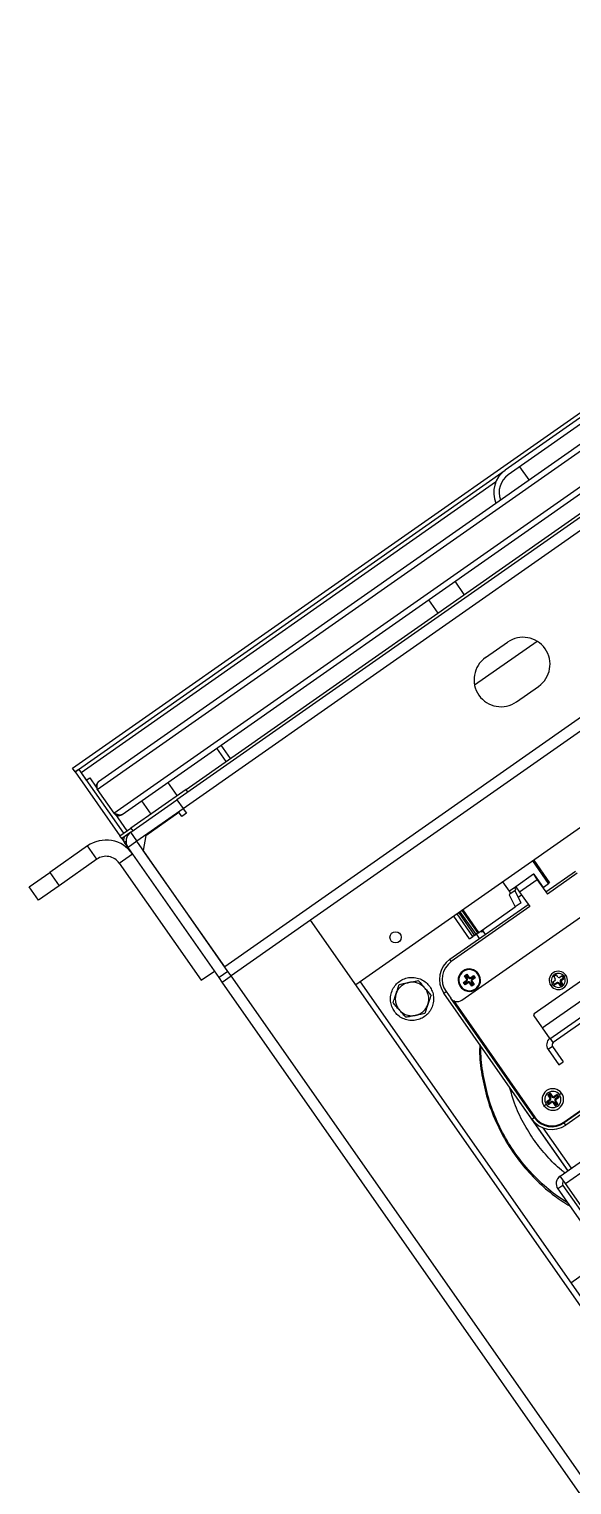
# Model space of a CAD drawing. Header units: millimetres. Extents: x 152904052 to 153933663, y 538271515 to 539240469.
# Drawn here: x 153352960 to 153353162, y 538946880 to 538947419 of the extents above; entities that cross this region are included whole.
import ezdxf

# ---------------------------------------------------------------- set-up
doc = ezdxf.new("R2010")
doc.units = ezdxf.units.MM
doc.layers.add('POWR', color=5, linetype='Continuous')

msp = doc.modelspace()

# ---------------------------------------------------------------- linework, layer by layer
at = {"layer": 'POWR', "color": 7}
for p, q in [((153354776.25, 538948366.83), (153353015.07, 538947133.64)), ((153354778.6, 538948363.48), (153353017.42, 538947130.29)), ((153354828.38, 538948328.99), (153353032.8, 538947071.71)), ((153352976.35, 538947145.35), (153353877.42, 538947776.29)), ((153352985.52, 538947137.49), (153353881.67, 538947764.98)), ((153352986.04, 538947140.42), (153353878.75, 538947765.5)), ((153352991.72, 538947128.64), (153353887.87, 538947756.14)), ((153352994.7, 538947128.17), (153353887.29, 538947753.17)), ((153353018.48, 538947137.5), (153353868.35, 538947732.58)), ((153353910.42, 538947681.22), (153353064.64, 538947089)), ((153353202.7, 538947301.89), (153353136.84, 538947255.78)), ((153353203.85, 538947300.25), (153353137.99, 538947254.14)), ((153353390.88, 538947281.67), (153353081.45, 538947065)), ((153353145.69, 538947252.21), (153353142.25, 538947257.12)), ((153352977.27, 538947144.04), (153353136.84, 538947255.78)), ((153353133.31, 538947251.35), (153352979.5, 538947143.65)), ((153353121.69, 538947209.77), (153353118.25, 538947214.68)), ((153353108.42, 538947207.8), (153353111.86, 538947202.88)), ((153353148.76, 538947192.37), (153353125.5, 538947176.08)), ((153353129.55, 538947186.34), (153353137.74, 538947192.07)), ((153353141.02, 538947169.95), (153353149.21, 538947175.69)), ((153353029.78, 538947152.73), (153353033.22, 538947147.82)), ((153353031.42, 538947153.88), (153353034.86, 538947148.97)), ((153352977.27, 538947144.04), (153352976.35, 538947145.35)), ((153352978.64, 538947144.88), (153352977.33, 538947143.96)), ((153352977.33, 538947143.96), (153352993.9, 538947120.29)), ((153352978.64, 538947144.88), (153352978.58, 538947144.96)), ((153352978.64, 538947144.88), (153352995.21, 538947121.21)), ((153352979.5, 538947143.65), (153352981.45, 538947140.87)), ((153352981.45, 538947140.87), (153352982.76, 538947141.78)), ((153352982.76, 538947141.78), (153352985.17, 538947138.34)), ((153353015.2, 538947135.2), (153353011.76, 538947140.12)), ((153352985.52, 538947137.49), (153352991.72, 538947128.64)), ((153352997.95, 538947121.66), (153353015.07, 538947133.64)), ((153353018.48, 538947137.5), (153352998, 538947123.16)), ((153353001.93, 538947133.23), (153353005.37, 538947128.32)), ((153353015.07, 538947133.64), (153353017.37, 538947130.37)), ((153353019.17, 538947136.51), (153353018.48, 538947137.5)), ((153352992.05, 538947128.52), (153352996.53, 538947122.12)), ((153352994.64, 538947128.13), (153352994.7, 538947128.17)), ((153353000.25, 538947118.38), (153353017.37, 538947130.37)), ((153353003.55, 538947120.45), (153353015.84, 538947129.06)), ((153353016.93, 538947127.5), (153353015.84, 538947129.06)), ((153353018.57, 538947128.65), (153353016.93, 538947127.5)), ((153353017.42, 538947130.29), (153353017.37, 538947130.37)), ((153353017.42, 538947130.29), (153353018.57, 538947128.65)), ((153352993.9, 538947120.29), (153352998, 538947123.16)), ((153352997.95, 538947121.66), (153352994.59, 538947119.31)), ((153353000.25, 538947118.38), (153352997.95, 538947121.66)), ((153352998, 538947123.16), (153352998.69, 538947122.17)), ((153352981.89, 538947116.52), (153352967.9, 538947106.72)), ((153352985.34, 538947111.6), (153352981.89, 538947116.52)), ((153352994.59, 538947119.31), (153352993.9, 538947120.29)), ((153352994.59, 538947119.31), (153352995.68, 538947117.75)), ((153352996.21, 538947118.12), (153352995.68, 538947117.75)), ((153352996.94, 538947115.95), (153352995.68, 538947117.75)), ((153352996.61, 538947120.08), (153352996.31, 538947120.51)), ((153353000.22, 538947118.24), (153352996.94, 538947115.95)), ((153353034, 538947069.99), (153353000.22, 538947118.24)), ((153353003.55, 538947120.45), (153353002.57, 538947114.88)), ((153352985.34, 538947111.6), (153352971.34, 538947101.8)), ((153352993.69, 538947110.13), (153352998.61, 538947113.57)), ((153353030.73, 538947067.7), (153352996.94, 538947115.95)), ((153353032.8, 538947071.71), (153353002.57, 538947114.88)), ((153353152.93, 538947102.6), (153353147.08, 538947110.96)), ((153353147.49, 538947111.24), (153353153.34, 538947102.89)), ((153352960.23, 538947101.35), (153352967.9, 538947106.72)), ((153352967.9, 538947106.72), (153352971.34, 538947101.8)), ((153352993.69, 538947110.13), (153353024.09, 538947066.71)), ((153353147.34, 538947106.01), (153353140.79, 538947101.43)), ((153353147.44, 538947106.08), (153353147.34, 538947106.01)), ((153353147.34, 538947106.01), (153353148.77, 538947103.97)), ((153353147.44, 538947106.08), (153353150.88, 538947101.17)), ((153353147.61, 538947105.84), (153353147.51, 538947105.77)), ((153353147.67, 538947105.75), (153353147.61, 538947105.63)), ((153353151.93, 538947099.46), (153353162.99, 538947107.2)), ((153353163.56, 538947106.38), (153353152.5, 538947098.64)), ((153352963.68, 538947096.44), (153352960.23, 538947101.35)), ((153352971.34, 538947101.8), (153352963.68, 538947096.44)), ((153353138.43, 538947099.77), (153353136.02, 538947103.21)), ((153353140.79, 538947101.43), (153353138.43, 538947099.77)), ((153353140.79, 538947101.43), (153353142.22, 538947099.38)), ((153353148.77, 538947103.97), (153353142.22, 538947099.38)), ((153353148.77, 538947103.97), (153353152.5, 538947098.64)), ((153353150.88, 538947101.17), (153353150.78, 538947101.1)), ((153353150.88, 538947101.17), (153353152.93, 538947102.6)), ((153353153.34, 538947102.89), (153353152.93, 538947102.6)), ((153353116.3, 538947074.51), (153353145.38, 538947094.87)), ((153353120.8, 538947059.35), (153353175.69, 538947097.78)), ((153353138.61, 538947098.68), (153353138.27, 538947098.44)), ((153353138.27, 538947098.44), (153353140.56, 538947093.94)), ((153353140.52, 538947100.02), (153353138.61, 538947098.68)), ((153353142.73, 538947095.46), (153353140.44, 538947099.96)), ((153353142.73, 538947095.46), (153353140.56, 538947093.94)), ((153353141.68, 538947097.53), (153353142.91, 538947098.39)), ((153353142.22, 538947099.38), (153353145.95, 538947094.05)), ((153353145.95, 538947094.05), (153353116.87, 538947073.69)), ((153353123.65, 538947082.1), (153353117.8, 538947090.46)), ((153353124.85, 538947082.94), (153353119, 538947091.3)), ((153353119.62, 538947091.73), (153353125.47, 538947083.38)), ((153353119.63, 538947091.74), (153353125.48, 538947083.38)), ((153353126.05, 538947083.78), (153353120.2, 538947092.14)), ((153353120.82, 538947092.57), (153353126.67, 538947084.22)), ((153353120.83, 538947092.58), (153353126.68, 538947084.22)), ((153353127.06, 538947084.49), (153353121.21, 538947092.84)), ((153353127.06, 538947084.49), (153353140.56, 538947093.94)), ((153353064.64, 538947089), (153353035.23, 538947068.41)), ((153353534.97, 538946417.3), (153353064.64, 538947089)), ((153353126.67, 538947084.22), (153353126.05, 538947083.78)), ((153353127.35, 538947082.25), (153353126.21, 538947083.89)), ((153353126.68, 538947084.22), (153353126.67, 538947084.22)), ((153353126.68, 538947084.22), (153353127.06, 538947084.49)), ((153353128.01, 538947085.16), (153353128.2, 538947085.15)), ((153353128.26, 538947085.33), (153353129.4, 538947083.69)), ((153353128.3, 538947084.74), (153353128.52, 538947084.94)), ((153353128.32, 538947085.37), (153353129.47, 538947083.74)), ((153353123.65, 538947082.1), (153353124.85, 538947082.94)), ((153353125.47, 538947083.38), (153353124.85, 538947082.94)), ((153353125.48, 538947083.38), (153353125.47, 538947083.38)), ((153353125.48, 538947083.38), (153353126.05, 538947083.78)), ((153353116.87, 538947073.69), (153353116.3, 538947074.51)), ((153353024.09, 538947066.71), (153353029.01, 538947070.16)), ((153353034, 538947069.99), (153353030.73, 538947067.7)), ((153353031.88, 538947066.06), (153353030.73, 538947067.7)), ((153353031.88, 538947066.06), (153353035.23, 538947068.41)), ((153353035.15, 538947068.35), (153353034, 538947069.99)), ((153353505.57, 538946396.71), (153353035.23, 538947068.41)), ((153353121.78, 538947068.34), (153353122.68, 538947068.97)), ((153353122.49, 538947067.31), (153353121.78, 538947068.34)), ((153353122.2, 538947068.26), (153353121.78, 538947068.34)), ((153353122.2, 538947068.26), (153353122.6, 538947068.54)), ((153353122.75, 538947067.49), (153353122.2, 538947068.26)), ((153353122.6, 538947068.54), (153353122.68, 538947068.97)), ((153353122.6, 538947068.54), (153353123.14, 538947067.77)), ((153353122.68, 538947068.97), (153353123.4, 538947067.94)), ((153353123.14, 538947067.77), (153353123.4, 538947067.94)), ((153353124.09, 538947067.82), (153353125.12, 538947068.54)), ((153353124.27, 538947067.57), (153353124.09, 538947067.82)), ((153353124.27, 538947067.57), (153353125.04, 538947068.11)), ((153353125.32, 538947067.71), (153353124.55, 538947067.17)), ((153353125.04, 538947068.11), (153353125.12, 538947068.54)), ((153353125.04, 538947068.11), (153353125.32, 538947067.71)), ((153353125.12, 538947068.54), (153353125.75, 538947067.64)), ((153353125.32, 538947067.71), (153353125.75, 538947067.64)), ((153353126.74, 538947069.01), (153353126.95, 538947069.15)), ((153353171.31, 538947070.91), (153353147.55, 538947054.28)), ((153353155.85, 538947068.76), (153353154.87, 538947068.07)), ((153353154.87, 538947068.07), (153353155.44, 538947067.25)), ((153353156.42, 538947067.94), (153353155.85, 538947068.76)), ((153353157.94, 538947068.39), (153353157.12, 538947067.81)), ((153353158.63, 538947067.4), (153353157.94, 538947068.39)), ((153353159.35, 538947068.64), (153353158.69, 538947068.18)), ((153353502.21, 538946394.36), (153353031.88, 538947066.06)), ((153353083.09, 538947066.15), (153353203.54, 538946894.13)), ((153353114.09, 538947061.98), (153353114.9, 538947062.55)), ((153353114.9, 538947062.55), (153353116.63, 538947060.09)), ((153353120.35, 538947064.53), (153353120.15, 538947064.39)), ((153353121.35, 538947065.9), (153353122.37, 538947066.62)), ((153353121.98, 538947065), (153353121.35, 538947065.9)), ((153353121.78, 538947065.83), (153353121.35, 538947065.9)), ((153353121.78, 538947065.83), (153353122.55, 538947066.37)), ((153353123, 538947065.72), (153353121.98, 538947065)), ((153353122.05, 538947065.43), (153353121.98, 538947065)), ((153353122.83, 538947065.97), (153353122.05, 538947065.43)), ((153353122.55, 538947066.37), (153353122.37, 538947066.62)), ((153353122.75, 538947067.49), (153353122.49, 538947067.31)), ((153353122.83, 538947065.97), (153353123, 538947065.72)), ((153353123.95, 538947065.77), (153353123.7, 538947065.59)), ((153353124.42, 538947064.57), (153353123.7, 538947065.59)), ((153353124.49, 538947065), (153353123.95, 538947065.77)), ((153353124.35, 538947066.05), (153353124.6, 538947066.22)), ((153353124.35, 538947066.05), (153353124.89, 538947065.28)), ((153353125.32, 538947065.2), (153353124.42, 538947064.57)), ((153353124.49, 538947065), (153353124.42, 538947064.57)), ((153353124.89, 538947065.28), (153353124.49, 538947065)), ((153353124.55, 538947067.17), (153353124.72, 538947066.92)), ((153353124.6, 538947066.22), (153353125.32, 538947065.2)), ((153353125.75, 538947067.64), (153353124.72, 538947066.92)), ((153353124.89, 538947065.28), (153353125.32, 538947065.2)), ((153353150.58, 538947049.08), (153353175.16, 538947066.28)), ((153353153.78, 538947064.74), (153353154.43, 538947065.2)), ((153353155.32, 538947066.55), (153353154.5, 538947065.98)), ((153353154.5, 538947065.98), (153353155.19, 538947065)), ((153353155.19, 538947065), (153353156.01, 538947065.57)), ((153353155.26, 538947065.42), (153353155.19, 538947065)), ((153353155.26, 538947065.42), (153353155.83, 538947065.82)), ((153353155.83, 538947065.82), (153353156.01, 538947065.57)), ((153353156.95, 538947065.62), (153353156.7, 538947065.45)), ((153353156.7, 538947065.45), (153353157.28, 538947064.63)), ((153353156.95, 538947065.62), (153353157.35, 538947065.06)), ((153353157.28, 538947064.63), (153353158.26, 538947065.32)), ((153353157.35, 538947065.06), (153353157.28, 538947064.63)), ((153353157.35, 538947065.06), (153353157.83, 538947065.39)), ((153353157.43, 538947065.96), (153353157.68, 538947066.14)), ((153353157.83, 538947065.39), (153353157.43, 538947065.96)), ((153353157.63, 538947067.08), (153353158.2, 538947067.48)), ((153353157.63, 538947067.08), (153353157.81, 538947066.83)), ((153353158.26, 538947065.32), (153353157.68, 538947066.14)), ((153353157.81, 538947066.83), (153353158.63, 538947067.4)), ((153353157.83, 538947065.39), (153353158.26, 538947065.32)), ((153353158.2, 538947067.48), (153353158.63, 538947067.4)), ((153353146.78, 538947015.28), (153353114.09, 538947061.98)), ((153353147.6, 538947015.86), (153353116.63, 538947060.09)), ((153353117.62, 538947059.19), (153353147.84, 538947016.03)), ((153353153.45, 538947044.98), (153353178.03, 538947062.19)), ((153353178.9, 538947060.6), (153353154.65, 538947043.62)), ((153353147.43, 538947053.58), (153353150.3, 538947049.49)), ((153353150.58, 538947049.08), (153353153.45, 538947044.98)), ((153353158.57, 538947014.14), (153353205.26, 538947046.83)), ((153353205.43, 538947046.59), (153353158.74, 538947013.89)), ((153353154.4, 538947042.23), (153353152.76, 538947041.08)), ((153353152.76, 538947041.08), (153353156.78, 538947035.35)), ((153353154.65, 538947043.62), (153353153.62, 538947045.1)), ((153353154.4, 538947042.23), (153353158.42, 538947036.5)), ((153353206.01, 538947045.77), (153353159.31, 538947013.07)), ((153353156.78, 538947035.35), (153353158.42, 538947036.5)), ((153353138.61, 538947026.78), (153353160.06, 538946996.14)), ((153353153.64, 538947024.85), (153353152.65, 538947024.16)), ((153353153.55, 538947024.36), (153353153.64, 538947024.85)), ((153353154.38, 538947023.78), (153353153.64, 538947024.85)), ((153353157.8, 538947024.83), (153353156.98, 538947024.26)), ((153353159.21, 538946991.34), (153353211.58, 538947028)), ((153353151.24, 538947020.24), (153353152.06, 538947020.81)), ((153353153.27, 538947022.4), (153353152.21, 538947021.65)), ((153353152.21, 538947021.65), (153353152.9, 538947020.67)), ((153353152.7, 538947021.56), (153353152.21, 538947021.65)), ((153353152.65, 538947024.16), (153353153.4, 538947023.09)), ((153353153.14, 538947024.07), (153353152.65, 538947024.16)), ((153353153.48, 538947022.11), (153353152.7, 538947021.56)), ((153353152.7, 538947021.56), (153353152.98, 538947021.16)), ((153353152.9, 538947020.67), (153353153.96, 538947021.41)), ((153353152.98, 538947021.16), (153353152.9, 538947020.67)), ((153353152.98, 538947021.16), (153353153.76, 538947021.7)), ((153353153.55, 538947024.36), (153353153.14, 538947024.07)), ((153353153.14, 538947024.07), (153353153.69, 538947023.29)), ((153353153.48, 538947022.11), (153353153.27, 538947022.4)), ((153353153.69, 538947023.29), (153353153.4, 538947023.09)), ((153353154.09, 538947023.58), (153353153.55, 538947024.36)), ((153353153.76, 538947021.7), (153353153.96, 538947021.41)), ((153353154.09, 538947023.58), (153353154.38, 538947023.78)), ((153353154.95, 538947021.49), (153353154.66, 538947021.29)), ((153353154.66, 538947021.29), (153353155.41, 538947020.22)), ((153353154.95, 538947021.49), (153353155.49, 538947020.71)), ((153353156.14, 538947024.4), (153353155.08, 538947023.66)), ((153353155.28, 538947023.37), (153353155.08, 538947023.66)), ((153353156.06, 538947023.91), (153353155.28, 538947023.37)), ((153353155.35, 538947021.78), (153353155.64, 538947021.98)), ((153353155.9, 538947021), (153353155.35, 538947021.78)), ((153353155.41, 538947020.22), (153353156.39, 538947020.91)), ((153353155.49, 538947020.71), (153353155.41, 538947020.22)), ((153353155.49, 538947020.71), (153353155.9, 538947021)), ((153353155.56, 538947022.96), (153353156.34, 538947023.51)), ((153353155.56, 538947022.96), (153353155.77, 538947022.67)), ((153353156.39, 538947020.91), (153353155.64, 538947021.98)), ((153353155.77, 538947022.67), (153353156.83, 538947023.42)), ((153353155.9, 538947021), (153353156.39, 538947020.91)), ((153353156.06, 538947023.91), (153353156.14, 538947024.4)), ((153353156.34, 538947023.51), (153353156.06, 538947023.91)), ((153353156.83, 538947023.42), (153353156.14, 538947024.4)), ((153353156.34, 538947023.51), (153353156.83, 538947023.42)), ((153353146.78, 538947015.28), (153353147.6, 538947015.86)), ((153353160.14, 538946996.2), (153353146.78, 538947015.28)), ((153353147.84, 538947016.03), (153353147.6, 538947015.86)), ((153353158.57, 538947014.14), (153353158.74, 538947013.89)), ((153353159.31, 538947013.07), (153353158.74, 538947013.89)), ((153353150.86, 538947012.07), (153353161.37, 538946997.06)), ((153353157.24, 538946994.16), (153353178.74, 538947009.22)), ((153353159.21, 538946991.34), (153353157.24, 538946994.16)), ((153353158.27, 538946990.68), (153353156.39, 538946989.36)), ((153353156.39, 538946989.36), (153353174.31, 538946963.76)), ((153353158.27, 538946990.68), (153353176.2, 538946965.08)), ((153353170.17, 538946975.69), (153353159.21, 538946991.34)), ((153353161.21, 538946954.58), (153353168.03, 538946959.36))]:
    msp.add_line(p, q, dxfattribs=at)
msp.add_circle((153353096.19, 538947082.65), 2.1, dxfattribs=at)
for centre, radius, start, end in [((153353142.58, 538947247.58), 10, 125, 203.463), ((153353142.58, 538947247.58), 8, 125, 200.5225), ((153353143.48, 538947183.88), 10, 305, 125), ((153353135.29, 538947178.15), 10, 125, 305), ((153352987.24, 538947138.7), 2.1, 125, 215), ((153353000.3, 538947118.3), 4.1, 125, 215), ((153352988.78, 538947106.69), 12, 35, 125), ((153352997.4, 538947118.95), 2.1, 150.2088, 215), ((153353000.3, 538947118.3), 0.1, 125, 215), ((153352988.78, 538947106.69), 6, 35, 125), ((153353121.46, 538947067.14), 9, 125, 215), ((153353121.46, 538947067.14), 8, 125, 215), ((153353123.55, 538947066.77), 4.15, 35, 215), ((153353123.55, 538947066.77), 3.9, 35, 215), ((153353123.55, 538947066.77), 4.15, 215, 35), ((153353123.55, 538947066.77), 3.9, 215, 35), ((153353123.8, 538947068.23), 0.807, 215, 305), ((153353123.8, 538947068.23), 0.5, 215, 305), ((153353156.56, 538947066.69), 3.4, 35, 215), ((153353156.56, 538947066.69), 3.4, 215, 35), ((153353156.56, 538947066.69), 2.6, 35, 215), ((153353156.56, 538947066.69), 2.6, 215, 35), ((153353156.83, 538947068.22), 0.5, 215, 305), ((153353122.08, 538947067.03), 0.5, 305, 35), ((153353122.08, 538947067.03), 0.807, 305, 35), ((153353123.29, 538947065.31), 0.807, 35, 125), ((153353123.29, 538947065.31), 0.5, 35, 125), ((153353125.01, 538947066.51), 0.807, 125, 215), ((153353125.01, 538947066.51), 0.5, 125, 215), ((153353155.03, 538947066.96), 0.5, 305, 35), ((153353156.29, 538947065.16), 0.807, 35, 125), ((153353156.29, 538947065.16), 0.5, 35, 125), ((153353158.09, 538947066.42), 0.807, 125, 215), ((153353158.09, 538947066.42), 0.5, 125, 215), ((153353119.08, 538947061.81), 3, 215, 305), ((153353147.84, 538947053.87), 0.5, 125, 215), ((153353150.71, 538947049.77), 0.5, 215, 305), ((153353155.22, 538947042.8), 3, 128.8226, 215), ((153353155.22, 538947042.8), 1, 125, 215), ((153353154.52, 538947022.54), 4, 35, 215), ((153353154.52, 538947022.54), 4, 215, 35), ((153353154.52, 538947022.54), 3, 35, 215), ((153353154.52, 538947022.54), 3, 215, 35), ((153353152.99, 538947022.81), 0.5, 305, 35), ((153353152.99, 538947022.81), 0.851, 305, 35), ((153353154.25, 538947021), 0.851, 35, 125), ((153353154.25, 538947021), 0.5, 35, 125), ((153353154.79, 538947024.07), 0.851, 215, 305), ((153353154.79, 538947024.07), 0.5, 215, 305), ((153353156.05, 538947022.26), 0.851, 125, 215), ((153353156.05, 538947022.26), 0.5, 125, 215), ((153353154.15, 538947020.45), 9, 215, 305), ((153353154.15, 538947020.45), 8, 215, 305), ((153353154.15, 538947020.45), 7.7, 215, 305), ((153353159.21, 538946991.34), 3.45, 125, 215), ((153353159.21, 538946991.34), 1.15, 125, 215)]:
    msp.add_arc(centre, radius, start, end, dxfattribs=at)
for points, knots in [([(153352985.52, 538947137.49), (153352985.51, 538947137.79), (153352985.48, 538947138.42), (153352985.5, 538947139.29), (153352985.65, 538947140.02), (153352985.91, 538947140.28), (153352986.04, 538947140.42)], [0, 0, 0, 0, 0.230728, 0.485563, 0.740459, 1, 1, 1, 1]), ([(153353140.34, 538947101.11), (153353140.39, 538947101.03), (153353140.49, 538947100.87), (153353140.6, 538947100.61), (153353140.65, 538947100.36), (153353140.63, 538947100.14), (153353140.56, 538947100.06), (153353140.52, 538947100.02)], [0, 0, 0, 0, 0.174736, 0.363548, 0.559692, 0.78787, 1, 1, 1, 1]), ([(153353138.61, 538947098.68), (153353138.65, 538947098.73), (153353138.75, 538947098.84), (153353138.73, 538947099.16), (153353138.61, 538947099.49), (153353138.49, 538947099.68), (153353138.43, 538947099.77)], [0, 0, 0, 0, 0.273241, 0.566326, 0.792171, 1, 1, 1, 1]), ([(153353128.3, 538947084.74), (153353128.22, 538947084.71), (153353128.06, 538947084.63), (153353128.14, 538947084.73), (153353128.28, 538947084.87), (153353128.45, 538947085.01), (153353128.47, 538947085.02)], [0, 0, 0, 0, 0.324496, 0.642087, 0.972069, 1, 1, 1, 1]), ([(153353128.25, 538947085.09), (153353128.22, 538947085.02), (153353128.18, 538947084.88), (153353128.13, 538947084.75), (153353128.1, 538947084.68)], [0, 0, 0, 0, 0.499894, 1, 1, 1, 1]), ([(153353128.52, 538947085.3), (153353128.43, 538947085.25), (153353128.26, 538947085.16), (153353128.18, 538947085.14), (153353128.2, 538947085.17), (153353128.21, 538947085.18)], [0, 0, 0, 0, 0.402272, 0.802406, 1, 1, 1, 1]), ([(153353128.54, 538947084.92), (153353128.54, 538947084.91), (153353128.51, 538947084.89), (153353128.42, 538947084.83), (153353128.35, 538947084.78), (153353128.3, 538947084.74)], [0, 0, 0, 0, 0.063595, 0.275438, 1, 1, 1, 1]), ([(153353095.74, 538947055.22), (153353095.4, 538947055.78), (153353094.7, 538947056.96), (153353094.24, 538947059.03), (153353094.32, 538947061.21), (153353094.99, 538947063.3), (153353096.15, 538947065.06), (153353097.66, 538947066.43), (153353099.46, 538947067.38), (153353101.51, 538947067.87), (153353103.7, 538947067.79), (153353105.78, 538947067.11), (153353107.57, 538947065.97), (153353108.43, 538947064.91), (153353108.85, 538947064.39)], [0, 0, 0, 0, 0.078504, 0.162677, 0.25, 0.337323, 0.421496, 0.5, 0.578504, 0.662677, 0.75, 0.837323, 0.921496, 1, 1, 1, 1]), ([(153353108.85, 538947064.39), (153353109.19, 538947063.83), (153353109.89, 538947062.66), (153353110.35, 538947060.58), (153353110.28, 538947058.4), (153353109.6, 538947056.32), (153353108.44, 538947054.55), (153353106.93, 538947053.19), (153353105.13, 538947052.23), (153353103.08, 538947051.75), (153353100.89, 538947051.83), (153353098.81, 538947052.5), (153353097.02, 538947053.65), (153353096.16, 538947054.71), (153353095.74, 538947055.22)], [0, 0, 0, 0, 0.078504, 0.162677, 0.25, 0.337323, 0.421496, 0.5, 0.578504, 0.662677, 0.75, 0.837323, 0.921496, 1, 1, 1, 1]), ([(153353101.08, 538947065.91), (153353100.51, 538947065.75), (153353099.33, 538947065.41), (153353097.95, 538947064.36), (153353096.95, 538947063.13), (153353096.58, 538947062.24), (153353096.4, 538947061.81)], [0, 0, 0, 0, 0.275731, 0.561042, 0.784269, 1, 1, 1, 1]), ([(153353096.4, 538947061.81), (153353096.61, 538947062.44), (153353097.01, 538947063.59), (153353097.38, 538947064.7), (153353097.56, 538947065.21)], [0, 0, 0, 0, 0.5429, 1, 1, 1, 1]), ([(153353097.56, 538947065.21), (153353098.22, 538947065.35), (153353099.38, 538947065.58), (153353100.58, 538947065.81), (153353101.08, 538947065.91)], [0, 0, 0, 0, 0.574451, 1, 1, 1, 1]), ([(153353101.08, 538947065.91), (153353101.73, 538947066.04), (153353102.93, 538947066.28), (153353104.08, 538947066.51), (153353104.61, 538947066.61)], [0, 0, 0, 0, 0.5429, 1, 1, 1, 1]), ([(153353106.98, 538947063.91), (153353106.55, 538947064.33), (153353105.67, 538947065.18), (153353104.06, 538947065.85), (153353102.5, 538947066.1), (153353101.55, 538947065.97), (153353101.08, 538947065.91)], [0, 0, 0, 0, 0.275731, 0.561042, 0.784269, 1, 1, 1, 1]), ([(153353104.61, 538947066.61), (153353105.06, 538947066.1), (153353105.84, 538947065.22), (153353106.64, 538947064.3), (153353106.98, 538947063.91)], [0, 0, 0, 0, 0.574451, 1, 1, 1, 1]), ([(153353108.19, 538947057.8), (153353108.34, 538947058.39), (153353108.63, 538947059.57), (153353108.41, 538947061.3), (153353107.85, 538947062.78), (153353107.27, 538947063.54), (153353106.98, 538947063.91)], [0, 0, 0, 0, 0.275731, 0.561042, 0.784269, 1, 1, 1, 1]), ([(153353106.98, 538947063.91), (153353107.42, 538947063.41), (153353108.22, 538947062.5), (153353108.99, 538947061.61), (153353109.35, 538947061.21)], [0, 0, 0, 0, 0.5429, 1, 1, 1, 1]), ([(153353095.24, 538947058.41), (153353095.46, 538947059.05), (153353095.84, 538947060.17), (153353096.23, 538947061.32), (153353096.4, 538947061.81)], [0, 0, 0, 0, 0.574451, 1, 1, 1, 1]), ([(153353097.61, 538947055.7), (153353097.18, 538947056.2), (153353096.37, 538947057.12), (153353095.6, 538947058), (153353095.24, 538947058.41)], [0, 0, 0, 0, 0.5429, 1, 1, 1, 1]), ([(153353096.4, 538947061.81), (153353096.25, 538947061.23), (153353095.96, 538947060.04), (153353096.18, 538947058.32), (153353096.74, 538947056.83), (153353097.33, 538947056.08), (153353097.61, 538947055.7)], [0, 0, 0, 0, 0.2757314, 0.5610422, 0.7842685, 1, 1, 1, 1]), ([(153353103.51, 538947053.7), (153353104.09, 538947053.86), (153353105.26, 538947054.2), (153353106.64, 538947055.26), (153353107.65, 538947056.48), (153353108.01, 538947057.37), (153353108.19, 538947057.8)], [0, 0, 0, 0, 0.275731, 0.561042, 0.784269, 1, 1, 1, 1]), ([(153353108.19, 538947057.8), (153353107.98, 538947057.18), (153353107.59, 538947056.02), (153353107.21, 538947054.91), (153353107.03, 538947054.4)], [0, 0, 0, 0, 0.5429, 1, 1, 1, 1]), ([(153353109.35, 538947061.21), (153353109.13, 538947060.56), (153353108.75, 538947059.45), (153353108.36, 538947058.29), (153353108.19, 538947057.8)], [0, 0, 0, 0, 0.574451, 1, 1, 1, 1]), ([(153353097.61, 538947055.7), (153353098.05, 538947055.28), (153353098.93, 538947054.43), (153353100.53, 538947053.77), (153353102.09, 538947053.51), (153353103.04, 538947053.64), (153353103.51, 538947053.7)], [0, 0, 0, 0, 0.275731, 0.561042, 0.784269, 1, 1, 1, 1]), ([(153353099.98, 538947053), (153353099.53, 538947053.51), (153353098.76, 538947054.4), (153353097.95, 538947055.31), (153353097.61, 538947055.7)], [0, 0, 0, 0, 0.574451, 1, 1, 1, 1]), ([(153353103.51, 538947053.7), (153353102.86, 538947053.57), (153353101.66, 538947053.33), (153353100.51, 538947053.1), (153353099.98, 538947053)], [0, 0, 0, 0, 0.5429, 1, 1, 1, 1]), ([(153353107.03, 538947054.4), (153353106.37, 538947054.27), (153353105.21, 538947054.04), (153353104.02, 538947053.8), (153353103.51, 538947053.7)], [0, 0, 0, 0, 0.5744509, 1, 1, 1, 1]), ([(153353127.43, 538947042.92), (153353127.4, 538947042.2), (153353127.23, 538947038.45), (153353128.09, 538947031.65), (153353130.07, 538947022.71), (153353133.28, 538947014.11), (153353137.53, 538947006.06), (153353142.67, 538946998.74), (153353148.57, 538946992.3), (153353154.6, 538946987.01), (153353158.89, 538946984.28), (153353160.79, 538946983.06)], [0, 0, 0, 0, 0.030131, 0.157165, 0.285275, 0.413386, 0.54042, 0.665356, 0.787271, 0.905377, 1, 1, 1, 1]), ([(153353160, 538946984.19), (153353158.47, 538946985.18), (153353154.58, 538946987.67), (153353148.92, 538946992.67), (153353143.07, 538946999.05), (153353137.95, 538947006.32), (153353133.74, 538947014.31), (153353130.55, 538947022.85), (153353128.6, 538947031.73), (153353127.74, 538947038.26), (153353127.88, 538947041.76), (153353127.9, 538947042.24)], [0, 0, 0, 0, 0.078951, 0.200388, 0.325741, 0.454201, 0.584818, 0.716542, 0.848265, 0.978883, 1, 1, 1, 1]), ([(153353158.98, 538946995.38), (153353158.55, 538946995.71), (153353156.13, 538946997.5), (153353152.29, 538947001.47), (153353147.51, 538947007.29), (153353143.46, 538947013.89), (153353140.33, 538947020.53), (153353139.06, 538947025.1), (153353138.51, 538947027.09)], [0, 0, 0, 0, 0.042262, 0.235417, 0.428573, 0.6301, 0.838865, 1, 1, 1, 1])]:
    msp.add_open_spline(points, degree=3, knots=knots, dxfattribs=at)
for points in [[(153352994.7, 538947128.17), (153352994.53, 538947128.09), (153352994.2, 538947127.94), (153352993.48, 538947128.02), (153352992.63, 538947128.28), (153352992.02, 538947128.52), (153352991.72, 538947128.64)], [(153352991.72, 538947128.64), (153352991.9, 538947128.44), (153352992.27, 538947128.02), (153352993.06, 538947127.73), (153352993.91, 538947127.73), (153352994.4, 538947128), (153352994.64, 538947128.13)]]:
    msp.add_open_spline(points, degree=3, dxfattribs=at)

doc.saveas('drawing.dxf')
